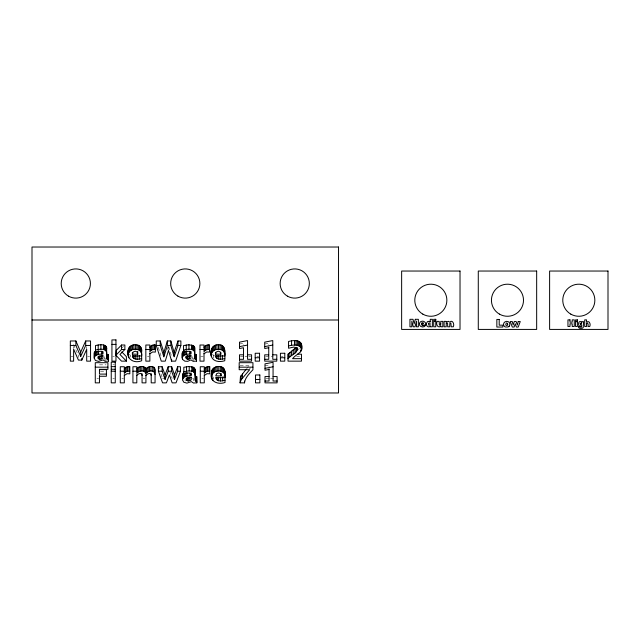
<?xml version="1.0" encoding="UTF-8"?>
<svg xmlns="http://www.w3.org/2000/svg" width="640" height="640" viewBox="0 0 640 640"><rect width="100%" height="100%" fill="white"/><g stroke="black" fill="none" stroke-linecap="round" stroke-linejoin="round"><path stroke-width="0.48" stroke-dasharray="3.2 2.4" d="M167.432 349.488L168.24 346.792M246.688 368.592L248.464 366.576M249.408 369.024L250.584 367.76M122.064 347.864L123.464 346.44M297.312 350.024L299.32 348.624M222.648 376.336L225.056 375.784M239.496 344.032L243.52 343.248L243.52 345.176M264.72 344.032L268.744 343.248L268.744 345.176M265.008 365.752L269.032 364.968L269.032 366.76M71.152 356.664L72.792 356.664M87.664 356.664L89.592 356.664M112.744 356.664L114.352 356.664M147.448 356.664L149.056 356.664M200.792 356.664L203.2 356.664M240.424 356.664L244.144 356.664M245.072 356.664L247.856 356.664M248.784 356.664L250.648 356.664M256.944 356.664L258.688 356.664M265.656 356.664L273.08 356.664M281.296 356.664L283.04 356.664M296.672 356.664L299.544 356.664M99.456 364.84L106.032 364.84M112.848 364.776L114.464 364.776M240.136 365.232L249.648 365.232M100.448 371.776L105.416 371.776M96.944 378.384L98.616 378.384M112.848 378.384L114.464 378.384M121.896 378.384L123.504 378.384M143.032 378.384L144.96 378.384M162.552 378.384L165.44 378.384M201.88 378.384L203.488 378.384M265.936 378.384L269.656 378.384M270.584 378.384L276.152 378.384M192.544 378.272L193.456 378.552L193.456 381.24M212.504 354.368L214.624 356M129.408 354.368L130.352 355.272L130.352 357.064M73.616 344.656L78.424 355.616L78.424 357.408M160.952 373.904L162.232 377.488M169.752 371.288L172.168 378.384M158.32 347.432L161.272 356.664M168.768 346.792L171.352 355.768M213.728 376.992L213.728 378.784M213.448 355.272L213.448 357.96M193.168 361.312L193.168 356.832L192.264 356.552L192.264 359.24M185.144 378.416L185.144 381.104M168.512 346.792L168.512 349.48M105.12 361.312L105.12 356.832L104.216 356.552L104.216 359.24M86.696 346.608L86.696 348.76M73.616 346.448L73.616 348.352"/><path stroke-width="0.96" d="M141.592 349.84L141.688 360.752C132.296 364.568 124.008 356.592 129.304 347.288C132.992 342.608 142.832 344.456 141.688 351.464M128.192 355.232L128.32 349.464M211.408 349.464C208.784 359.48 216.144 363.32 224.776 360.752C224.776 355.76 226.968 344.232 218.488 344.752C212.024 344.136 209.744 351.336 211.424 356.592M211.288 355.232C211.16 347.088 226.272 347.192 224.776 355.944L215.528 355.944C216.224 360.24 221.72 359.464 224.776 358.544M211.568 372.48C211.424 368.024 216.456 365.8 220.296 366.576C227.592 367.72 224.376 377.808 225.056 382.472C217.92 385.064 208.904 381.456 211.568 372.48L212.112 379.52M211.568 376.96C211.448 368.808 226.552 368.912 225.056 377.672L215.808 377.672C216.512 381.96 222.008 381.192 225.056 380.264M244.496 382.864C245.168 377.52 249.52 373.528 252.936 369.712L252.936 362.688L239.184 362.688L239.184 369.712L249.648 369.712L241.16 379.76L240.04 382.864L244.496 382.864L244.496 381.072M94.184 358.056L95.296 355.656L95.296 351.176L94.304 352.664L94.184 358.056L95.408 360.472L98.584 361.408L103.064 359.888L105.12 361.312L108.496 361.112L108.408 354.872L107.032 354.568L106.744 353.544M194.792 353.544L195.08 354.568L196.456 354.872L196.544 361.112L193.168 361.312L190.936 359.888L187.76 361.312L184.856 361.176L182.536 359.4L182.232 358.056L182.352 352.664L184.208 350.6M182.232 358.056L182.352 352.664M182.52 379.776L183.624 377.384L183.624 372.904L182.64 374.392L182.52 379.776L183.736 382.2L186.92 383.128L191.4 381.616L193.456 383.04L196.832 382.832L196.736 376.592L195.36 376.296L195.08 375.264M301.464 358.664L292.584 358.664C296.344 353.6 304.536 352.536 301.424 343.976C299.216 339.288 292.576 340.488 288.552 341.464L288.552 348.248L293.68 347.08L296.376 347.696L297.048 348.464C297.712 353.696 290.536 355.008 288.032 358.664M132.376 354.176L133.296 351.936L135.272 351.192L137.12 351.936L137.728 354.176L132.376 354.176L132.376 352.384M215.472 354.176L216.392 351.936L218.36 351.192L220.208 351.936L220.824 354.176L215.472 354.176L215.472 352.384M246.104 369.264L240.464 376.72L240.04 382.864M190.936 355.52L190.936 358.208L188.048 359.272L186.232 358.344L186.336 356.912L187.064 356.32L190.936 355.84M163.88 356.032L163.88 352.448L167.344 340.968L170.832 340.968L174.12 352.384L174.12 355.976M167.344 340.968L167.344 345.448L163.88 356.928L160.216 345.448L160.216 340.968L156.256 340.968L156.256 345.448L161.272 361.144L165.264 361.144L168.512 350.376L171.608 361.144L175.6 361.144L180.872 345.448L180.872 340.968L177.976 340.968L174.12 352.384M128.32 353.952C129.896 346.896 143.064 347.856 141.688 355.944L132.432 355.944C133.136 360.24 138.632 359.464 141.688 358.544M177.976 340.968L177.976 345.448L174.12 356.872L170.832 345.448L170.832 340.968M180.448 371.216L176.024 382.864L172.168 382.864L169.448 374.88L166.408 382.864L162.552 382.864L158.408 371.216L158.408 366.736L162.144 366.736L165.072 374.896L165.072 379.376L168.2 371.216L168.2 366.736L171.68 366.736L174.488 374.936L174.488 379.416L177.656 371.216L177.656 366.736L180.448 366.736L180.448 371.216L177.656 371.216M165.072 374.896L168.2 366.736M174.488 374.936L177.656 366.736M80.704 352.008L85.696 340.968L90.552 340.968L90.552 361.144L86.696 361.144L86.696 349.296L81.792 360.096L78.424 360.096L73.616 349.136L73.616 361.144L70.328 361.144L70.328 340.968L75.872 340.968L80.704 352.008L80.704 356.488L85.696 345.448L85.696 340.968M182.352 357.144C183.72 353.904 188.024 354.144 190.936 354.04L190.936 351.344M124.312 368.936L126.28 367.088L129.816 366.536L129.816 373.816L127.08 373.696L124.312 375.472M129.816 371.016L126.28 371.568L124.312 373.416L124.312 366.736L120.288 366.736L120.288 382.864L124.312 382.864L124.312 374.688M149.864 347.208L151.832 345.368L155.36 344.816L155.36 352.096L152.624 351.968L149.864 353.752M155.36 349.296L151.832 349.848L149.864 351.688L149.864 345.016L145.84 345.016L145.84 361.144L149.864 361.144L149.864 352.968M204.008 347.208L205.976 345.368L209.504 344.816L209.504 352.096L206.768 351.968L204.008 353.752M209.504 349.296L205.976 349.848L204.008 351.688L204.008 345.016L199.984 345.016L199.984 361.144L204.008 361.144L204.008 352.968M204.288 368.936L206.264 367.088L209.792 366.536L209.792 373.816L207.056 373.696L204.288 375.472M209.792 371.016L206.264 371.568L204.288 373.416L204.288 366.736L200.272 366.736L200.272 382.864L204.288 382.864L204.288 374.688M136.792 368.936C140.144 364.224 148.712 366.592 145.92 373.416C147.8 371.056 151.448 370.136 154.04 371.832L155.064 374.472M145.92 373.416C144.52 369.728 138.696 370.496 136.792 373.416L136.792 366.736L132.936 366.736L132.936 382.864L136.792 382.864L136.792 374.688M296.256 351.824L296.256 347.344L288.032 354.184L288.032 361.144L301.464 361.144L301.464 354.184L297.52 354.184M136.792 375.472L138.52 373.936L140.288 373.424L141.616 373.944L142.064 375.504M145.92 375.472L147.656 373.944L149.44 373.44L150.768 373.952L151.208 375.504M115.96 354.928L116.216 350.448L121.528 345.016L124.864 345.016L124.864 349.496L119.968 354.48L126.4 361.144L121.512 361.144L115.96 355.32M116.216 354.928L121.528 349.496L121.528 345.016M145.92 368.936C147.8 366.576 151.448 365.656 154.04 367.352L155.064 369.992L155.064 382.864L151.208 382.864L151.208 373.712M95.296 355.656L98.56 354.296L102.888 354.04L102.888 351.344M183.624 377.384L186.896 376.024L191.224 375.76L191.224 373.072M102.888 355.84L99.016 356.32L98.288 356.912L98.184 358.344L100 359.272L102.888 358.208L102.888 355.52M191.224 377.56L187.352 378.04L186.616 378.64L186.512 380.064L188.328 381L191.224 379.928L191.224 377.24M106.744 348.392C106.128 343.288 98.912 344.736 95.488 345.56L95.488 352.2L97.88 351.424L101.4 351.272L102.888 352.976M95.488 350.04C98.912 349.224 106.128 347.768 106.744 352.872M196.456 354.872L196.456 359.352L195.92 359.392L195.08 359.048L194.792 358.024L194.704 347.536L193.336 345.664L188.944 344.752L183.536 345.56L183.536 352.2L185.928 351.424L189.448 351.272L190.936 352.976M183.536 350.04C186.96 349.224 194.176 347.768 194.792 352.872M196.736 376.592L196.736 381.072L196.208 381.112L195.36 380.776L195.08 379.744L194.992 369.256L193.616 367.384L189.224 366.472L183.824 367.28L183.824 373.928L186.208 373.144L189.736 373L191.224 374.696M288.552 345.944C292.552 344.84 300.56 343.72 301.552 349.4M183.824 371.76C187.248 370.944 194.456 369.488 195.08 374.592M268.744 347.728L264.72 348.512L264.72 342.144L272.776 340.568L272.776 359.304L276.8 359.304M269.032 369.448L265.008 370.232L265.008 363.864L273.064 362.296L273.064 381.032L277.088 381.032M239.496 346.624L247.552 345.056M264.72 346.624L272.776 345.056M265.008 368.344L273.064 366.776M106.656 347.536L106.744 358.024L107.032 359.048L107.872 359.392L108.408 359.352L108.408 354.872M32 320L338.528 320M111.936 344.392L115.96 344.392M70.328 345.448L75.872 345.448L80.704 356.488M85.696 345.448L90.552 345.448M156.256 345.448L160.216 345.448M167.344 345.448L170.832 345.448M177.976 345.448L180.872 345.448M121.528 349.496L124.864 349.496M145.84 349.496L149.864 349.496M199.984 349.496L204.008 349.496M243.52 354.824L239.496 354.824L239.496 361.144L251.576 361.144L251.576 354.824L247.552 354.824M268.744 354.824L264.72 354.824L264.72 361.144L276.8 361.144L276.8 354.824L272.776 354.824M255.2 357.736L259.56 357.736M280.424 357.736L284.784 357.736M239.496 359.304L243.52 359.304L243.52 347.728L239.496 348.512L239.496 342.144L247.552 340.568L247.552 359.304L251.576 359.304M264.72 359.304L268.744 359.304L268.744 347.104M111.24 366.64L115.264 366.64M95.272 367.168L107.912 367.168M239.184 367.168L252.936 367.168M111.24 369.256L115.264 369.256M99.456 369.616L106.408 369.616L106.408 376.256L99.456 376.256M111.24 371.216L115.264 371.216M120.288 371.216L124.312 371.216M132.936 371.216L136.792 371.216M158.408 371.216L162.144 371.216L165.072 379.376M168.2 371.216L171.68 371.216L174.488 379.416M200.272 371.216L204.288 371.216M106.408 374.096L99.456 374.096L99.456 369.32L107.912 369.32L107.912 362.688L95.272 362.688L95.272 382.864L99.456 382.864L99.456 375.552M221.104 375.896L215.752 375.896L216.672 373.664L218.648 372.92L220.496 373.664L221.104 375.896L221.104 373.208M269.032 376.552L265.008 376.552L265.008 382.864L277.088 382.864L277.088 376.552L273.064 376.552M255.488 379.464L259.848 379.464M265.008 381.032L269.032 381.032L269.032 368.832M121.896 352L126.4 356.664L126.4 361.144M158.408 366.736L159.04 368.528M160.216 340.968L163.88 352.448M182.232 353.576L182.536 359.4M301.424 343.976L301.312 350.712M128.192 350.752L128.328 352.112M196.456 359.352L196.544 361.112M196.736 381.072L196.832 382.832M108.408 359.352L108.496 361.112M301.064 343.136L301.064 347.616M300.608 350.104L300.608 351.896M300.464 342.392L300.464 346.88M299.616 341.752L299.616 346.232M298.576 341.24L298.576 345.72M297.368 340.864L297.368 345.344M297.272 347.744L297.272 349.536M297.016 347.952L297.016 350.64M296.008 340.648L296.008 345.128M294.984 348.616L294.984 353.096M294.488 340.568L294.488 345.056M293.208 349.968L293.208 354.448M291.568 340.792L291.568 345.272M291.568 351.104L291.568 355.584M289.888 352.392L289.888 356.872M288.248 353.944L288.248 358.424M242.52 373.44L242.52 377.92M241.16 375.28L241.16 379.76M240.464 376.72L240.464 381.2M224.968 371.56L224.968 376.04M224.68 349.84L224.68 354.32M224.68 370.168L224.68 374.648M224.4 348.448L224.4 352.928M224.208 369.008L224.208 373.488M223.928 347.288L223.928 351.768M223.552 368.088L223.552 372.568M223.264 346.36L223.264 350.84M222.688 367.384L222.688 371.864M222.648 377.232L222.648 380.816M222.4 345.656L222.4 350.136M222.36 355.512L222.36 359.096M221.6 366.88L221.6 371.36M221.32 345.152L221.32 349.632M220.824 352.384L220.824 354.176M220.496 377.416L220.496 381M220.296 366.576L220.296 371.056M220.208 355.688L220.208 359.272M220.008 344.848L220.008 349.328M218.768 366.472L218.768 370.952M218.488 344.752L218.488 349.232M218.6 377.208L218.6 380.792M218.312 355.48L218.312 359.064M217.224 366.576L217.224 371.056M217.184 377.48L217.184 380.168M216.944 344.856L216.944 349.336M216.896 355.752L216.896 358.44M216.256 377.336L216.256 379.128M215.968 355.608L215.968 357.4M215.84 366.888L215.84 371.368M215.56 345.16L215.56 349.64M214.616 367.4L214.616 371.88M214.328 345.68L214.328 350.16M213.544 368.12L213.544 372.6M213.264 346.4L213.264 350.88M212.784 378.784L212.784 380.576M212.68 369.016L212.68 373.496M212.4 347.288L212.4 351.768M212.064 370.04L212.064 374.52M211.784 348.312L211.784 352.792M211.696 371.192L211.704 378.312M209.048 366.472L209.048 370.952M208.76 344.752L208.76 349.232M207.552 366.624L207.552 371.104M207.264 344.904L207.264 349.384M206.264 367.088L206.264 371.568M205.976 345.368L205.976 349.848M205.176 367.856L205.176 372.336M204.888 346.136L204.888 350.616M196.208 376.632L196.208 381.112M195.92 354.912L195.92 359.392M195.712 376.552L195.712 381.032M195.432 354.824L195.432 359.304M195.36 376.296L195.36 380.776M195.08 354.568L195.08 359.048M194.992 369.256L194.992 373.736M194.704 347.536L194.704 352.016M194.712 368.52L194.712 373M194.432 346.8L194.432 351.28M194.256 367.896L194.256 372.376M193.976 346.168L193.976 350.656M193.616 367.384L193.616 371.864M193.336 345.664L193.336 350.144M192.792 366.984L192.792 371.464M192.512 345.264L192.512 349.744M191.784 366.704L191.784 371.184M191.504 344.976L191.504 349.456M190.152 373.072L190.152 375.76M189.864 351.344L189.864 354.04M189.76 377.144L189.76 380.728M189.472 355.424L189.472 359.008M189.224 366.472L189.224 370.952M188.944 344.752L188.944 349.232M188.328 377.416L188.328 381M188.048 355.688L188.048 359.272M187.568 377.304L187.568 380.888M187.28 355.584L187.28 359.168M186.896 372.432L186.896 376.024M186.936 377.872L186.936 380.56M186.656 356.144L186.656 358.832M186.608 350.712L186.608 354.296M186.536 366.672L186.536 371.152M186.512 378.272L186.512 380.064M186.248 344.952L186.248 349.432M186.232 356.552L186.232 358.344M186.088 355.96L186.088 357.752M185.584 372.76L185.584 376.344M185.304 351.04L185.304 354.624M184.496 373.216L184.496 376.8M184.208 351.496L184.208 355.08M183.344 351.176L183.344 355.656M183.008 373.592L183.008 378.072M182.728 351.864L182.728 356.344M182.64 374.392L182.64 378.872M171.608 359.352L171.608 361.144M171.68 366.736L171.68 371.216M162.144 366.736L162.144 371.216M154.808 368.456L154.808 372.936M154.616 344.752L154.616 349.232M154.04 367.352L154.04 371.832M153.12 344.904L153.12 349.384M152.768 366.696L152.768 371.176M151.832 345.368L151.832 349.848M150.976 366.472L150.976 370.952M150.744 346.136L150.744 350.616M149.552 366.624L149.552 371.104M148.232 367.088L148.232 371.568M147.024 367.856L147.024 372.336M145.92 374.688L145.92 382.864L142.064 382.864L142.064 373.712M145.464 367.896L145.464 372.376M144.592 367.12L144.592 371.6M143.352 366.632L143.352 371.112M141.824 366.472L141.824 370.952M141.304 348.448L141.304 352.928M140.84 347.288L140.84 351.768M140.28 366.624L140.28 371.104M140.176 346.36L140.176 350.84M139.312 345.656L139.312 350.136M139.272 355.512L139.272 359.096M138.936 367.088L138.936 371.568M138.224 345.152L138.224 349.632M137.728 351.488L137.728 354.176M137.768 367.856L137.768 372.336M137.12 355.688L137.12 359.272M136.92 344.848L136.92 349.328M135.392 344.752L135.392 349.232M135.224 355.48L135.224 359.064M133.848 344.856L133.848 349.336M133.808 355.752L133.808 358.44M132.88 355.608L132.88 357.4M132.464 345.16L132.464 349.64M131.24 345.68L131.24 350.16M130.176 346.4L130.176 350.88M129.304 347.288L129.304 351.768M129.064 366.472L129.064 370.952M128.688 348.312L128.688 352.792M128.736 356.008L128.736 357.8M127.568 366.624L127.568 371.104M126.28 367.088L126.28 371.568M125.192 367.856L125.192 372.336M107.872 354.912L107.872 359.392M107.384 354.824L107.384 359.304M107.032 354.568L107.032 359.048M106.384 346.8L106.384 351.28M105.928 346.168L105.928 350.656M105.28 345.664L105.28 350.144M104.464 345.264L104.464 349.744M103.456 344.976L103.456 349.456M101.816 351.344L101.816 354.04M101.424 355.424L101.424 359.008M100.896 344.752L100.896 349.232M100 355.688L100 359.272M99.232 356.48L99.232 359.168M98.56 350.712L98.56 354.296M98.608 356.144L98.608 358.832M98.2 344.952L98.2 349.432M98.184 356.552L98.184 358.344M97.256 351.04L97.256 354.624M96.16 351.496L96.16 355.08M94.68 351.864L94.68 356.344M94.304 352.664L94.304 357.144M81.792 358.304L81.792 360.096M75.872 340.968L75.872 345.448M509 326.352A2.664 2.664 0 0 0 509.784 324.88L509.672 323.232A2.632 2.632 0 0 0 508.12 321.656C505.432 320.28 502.112 323.48 504.088 326.04A2.792 2.792 0 0 0 505.472 326.992L508 326.96A2.712 2.712 0 0 0 509.368 325.92M578.48 326.568L578.776 327.736L579.768 328.296L582.104 328.288L583.192 327.632L583.608 321.68L581.888 321.68L581.888 322.392C577.656 318.488 577.264 329.008 581.76 325.576L581.32 327.2L578.48 326.568M426.448 323.4C425.632 325.76 428.744 328.344 430.432 326L430.432 326.8L432.376 326.8L432.376 319.312L430.272 319.312L430.272 321.912A2 2 0 0 0 429.152 321.296L427.4 321.656L426.448 323.4M419.488 323.496C418.608 326.992 424.144 328.232 425.592 325.392L422.6 325.704L421.544 324.6C428.816 327.168 425.288 319.568 421.216 321.448A2.616 2.616 0 0 0 419.888 322.464L419.488 323.496M440.752 323.984L440.512 325.008L439.376 325.08L439.184 321.376L437.096 321.376C435.536 323.984 438.088 329.136 440.888 325.92L440.888 326.8L442.832 326.8L442.832 321.376L440.752 321.376L440.752 323.984M586.592 323.616L586.544 326.464L584.712 326.464L584.712 319.864L586.544 319.864L586.544 322.296C589.152 319.776 590.984 324.296 589.768 326.464L587.928 326.464C588.432 325.616 588.016 321.608 586.592 323.616M428.544 323.512L428.736 325.088L430.024 325.088L430.016 323.12L429 322.88L428.544 323.512M580.216 323.496C580.552 327.664 583.064 321.384 580.216 323.496M446.248 323.504L446.192 326.8L444.104 326.8L444.104 321.376L446.048 321.376L446.048 322.168L448.504 321.312L449.568 322.168C452.44 319.12 454.768 324.264 453.304 326.8L451.224 326.8L450.848 322.952L449.8 323.496L449.744 326.8L447.664 326.8L447.624 323.328L447.008 322.872L446.248 323.504M507.72 324.28L507.096 325.656L505.712 324.936L506.28 322.952L507.432 323.216L507.72 324.28M421.64 323.184L421.552 323.608L423.6 323.608L422.968 322.552L421.64 323.184M415.32 319.312L414.152 323.872L412.984 319.312L409.944 319.312L409.944 326.8L411.832 326.8L411.832 321.096L413.288 326.8L415.008 326.8L416.464 321.096L416.464 326.8L418.36 326.8L418.36 319.312L415.32 319.312M518.224 321.544L517.344 325.008L516.176 321.544L514.272 321.544L513.16 325L512.28 321.544L510.24 321.544L512.28 327.04L514.16 327.04L515.24 323.728L516.352 327.04L518.224 327.04L520.248 321.544L518.224 321.544M338.528 247.024L32 247.024L32 392.976L338.528 392.976L338.528 247.024M460.024 271.04L401.64 271.04L401.64 329.416L460.024 329.416L460.024 271.04M536.664 271.04L478.28 271.04L478.28 329.416L536.664 329.416L536.664 271.04M608 271.04L549.616 271.04L549.616 329.416L608 329.416L608 271.04M435.792 319.312L433.712 319.312L433.712 320.728L435.792 320.728L435.792 319.312M499.2 319.448L496.848 319.448L496.848 327.04L502.856 327.04L502.856 325.168L499.2 325.168L499.2 319.448M569.984 319.864L567.952 319.864L567.952 326.464L569.984 326.464L569.984 323.792L572.216 323.792L572.216 326.464L574.264 326.464L574.264 319.864L572.216 319.864L572.216 322.176L569.984 322.176L569.984 319.864M577.392 319.864L575.56 319.864L575.56 321.112L577.392 321.112L577.392 319.864M435.792 321.376L433.712 321.376L433.712 326.8L435.792 326.8L435.792 321.376M577.392 321.68L575.56 321.68L575.56 326.464L577.392 326.464L577.392 321.68M115.96 339.912L111.936 339.912L111.936 361.144L115.96 361.144L115.96 339.912M259.56 353.256L255.2 353.256L255.2 361.144L259.56 361.144L259.56 353.256M284.784 353.256L280.424 353.256L280.424 361.144L284.784 361.144L284.784 353.256M115.264 362.16L111.24 362.16L111.24 382.864L115.264 382.864L115.264 362.16M259.848 374.984L255.488 374.984L255.488 382.864L259.848 382.864L259.848 374.984M570.792 314.12A16.032 16.032 0 0 0 594.848 300.232A16.032 16.032 0 0 0 570.792 286.344A16.032 16.032 0 0 0 570.792 314.12M499.456 314.12A16.032 16.032 0 0 0 523.504 300.232A16.032 16.032 0 0 0 499.456 286.344A16.032 16.032 0 0 0 499.456 314.12M422.816 314.12A16.032 16.032 0 0 0 446.864 300.232A16.032 16.032 0 0 0 422.816 286.344A16.032 16.032 0 0 0 422.816 314.12M68.512 296.152A14.592 14.592 0 0 0 90.408 283.512A14.592 14.592 0 0 0 68.512 270.872A14.592 14.592 0 0 0 68.512 296.152M287.44 296.152A14.592 14.592 0 0 0 309.336 283.512A14.592 14.592 0 0 0 287.44 270.872A14.592 14.592 0 0 0 287.44 296.152M177.976 296.152A14.592 14.592 0 0 0 199.872 283.512A14.592 14.592 0 0 0 177.976 270.872A14.592 14.592 0 0 0 177.976 296.152"/></g></svg>
